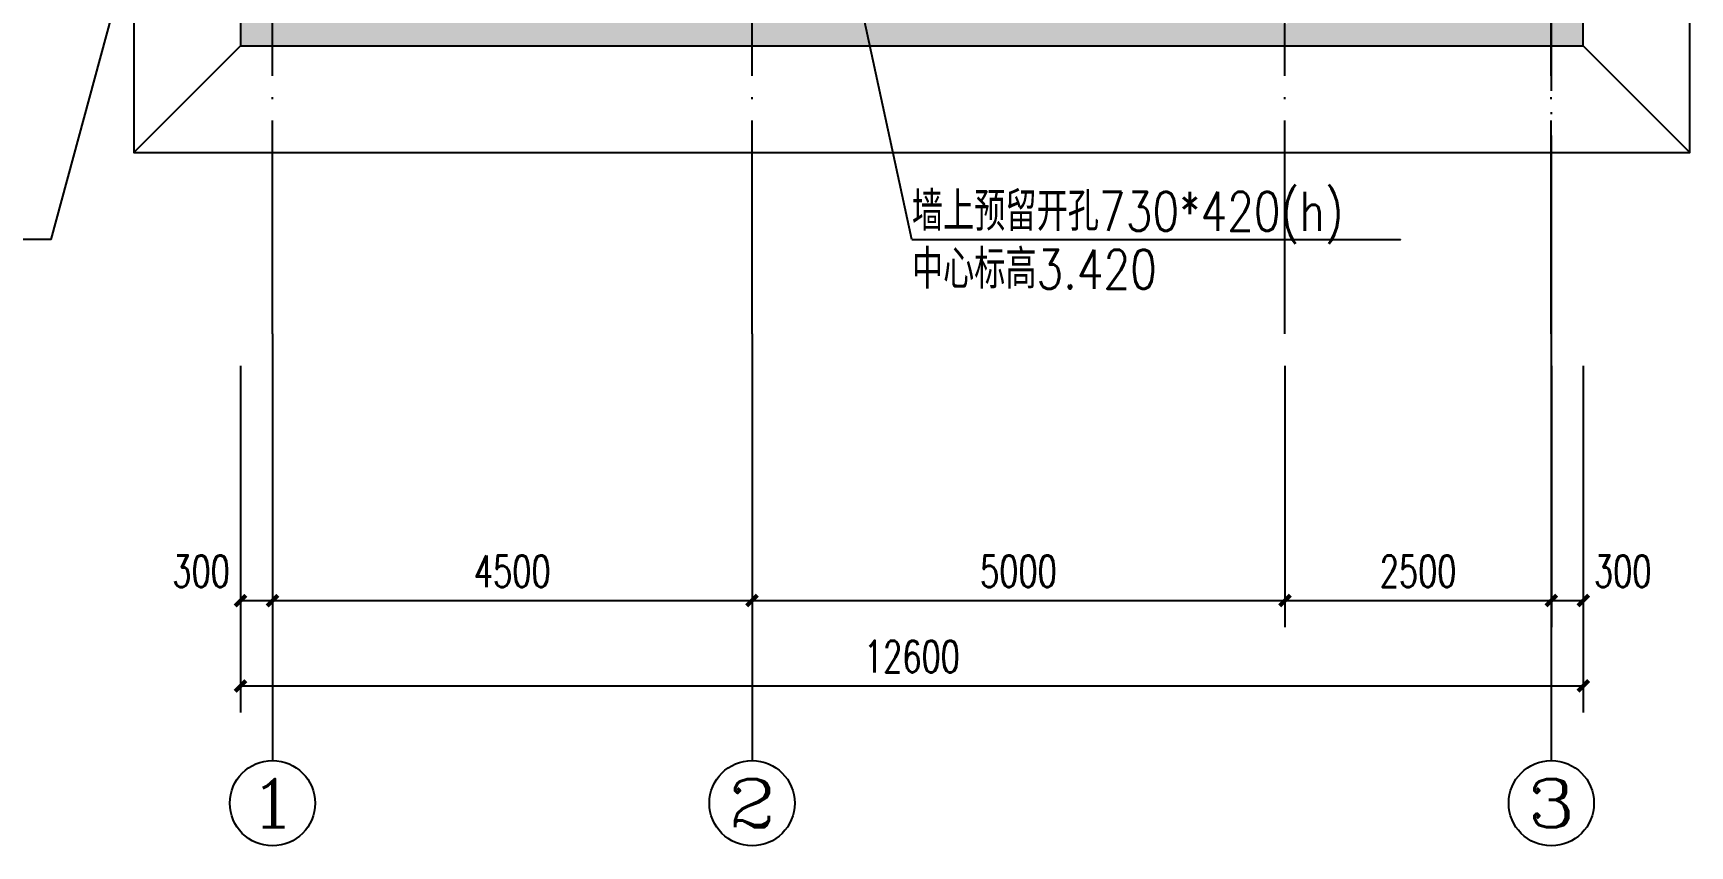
# Model space of a CAD drawing. Extents: x 5066963 to 5185393, y -485691 to -238129.
# Drawn here: x 5113101 to 5128647, y -398160 to -390540 of the extents above; entities that cross this region are included whole.
import ezdxf
from ezdxf.enums import TextEntityAlignment as Align

# ---------------------------------------------------------------- set-up
doc = ezdxf.new("R2010")
doc.units = 0
doc.header["$LTSCALE"] = 1000
doc.header["$MEASUREMENT"] = 0
doc.linetypes.add('DOTE', pattern=[2.42, 2, -0.2, 0.02, -0.2])
doc.layers.get('0').update_dxf_attribs({"linetype": 'CONTINUOUS'})
doc.layers.get('Defpoints').update_dxf_attribs({"linetype": 'CONTINUOUS'})
for name, color, linetype in [('AXIS', 3, 'CONTINUOUS'), ('AXIS_TEXT', 7, 'CONTINUOUS'), ('DOTE', 252, 'CONTINUOUS'), ('PUB_DIM', 3, 'CONTINUOUS'), ('PUB_HATCH', 8, 'CONTINUOUS'), ('PUB_WALL', 9, 'CONTINUOUS'), ('STAIR', 5, 'CONTINUOUS'), ('WALL', 2, 'CONTINUOUS')]:
    doc.layers.add(name, color=color, linetype=linetype)
doc.styles.add('_HZTXT', font='txt.shx', dxfattribs={"width": 0.8, "bigfont": 'HZTXT.shx'})
doc.styles.add('_TCH_AXIS', font='COMPLEX', dxfattribs={"bigfont": 'GBCBIG'})
doc.styles.add('_TCH_DIM_T3', font='SIMPLEX', dxfattribs={"width": 0.705882, "bigfont": 'GBCBIG'})
doc.styles.add('COMPLEX', font='COMPLEX')
doc.dimstyles.new('_TCH_ARCH&&100', dxfattribs={"dimtxt": 297.5, "dimasz": 100, "dimexe": 250, "dimexo": 300, "dimgap": 126.25, "dimtad": 1, "dimdec": 0, "dimzin": 0, "dimdsep": 46, "dimtxsty": '_TCH_DIM_T3', "dimblk": 'ARCHTICK', "dimcen": 0.09, "dimclrt": 7, "dimazin": 2, "dimtfac": 1, "dimtdec": 0, "dimtix": 1, "dimtmove": 2, "dimatfit": 3, "dimfxl": 0, "dimtolj": 1, "dimtzin": 0, "dimarcsym": 0})

# ---------------------------------------------------------------- blocks, each defined once
blk = doc.blocks.new('_ArchTick')
at = {"color": 0, "linetype": 'ByBlock', "const_width": 0.4}
blk.add_lwpolyline([(-0.5, -0.5), (0.5, 0.5)], dxfattribs=at)
blk = doc.blocks.new('*D230')
at = {"layer": 'AXIS', "color": 0, "lineweight": -2}
for p, q in [((5115047, -393660), (5115047, -396110)), ((5115347, -393660), (5115347, -396110)), ((5115047, -395860), (5115347, -395860))]:
    blk.add_line(p, q, dxfattribs=at)
at = {"layer": 'Defpoints', "color": 0}
for p in [(5115047, -393360), (5115347, -393360), (5115347, -395860)]:
    blk.add_point(p, dxfattribs=at)
at = {"layer": 'AXIS', "color": 0, "lineweight": -2, "xscale": 100, "yscale": 100, "zscale": 100, "rotation": 180}
blk.add_blockref('_ArchTick', (5115047, -395860), dxfattribs=at)
at = {"layer": 'AXIS', "color": 0, "lineweight": -2, "xscale": 100, "yscale": 100, "zscale": 100}
blk.add_blockref('_ArchTick', (5115347, -395860), dxfattribs=at)
at = {"layer": 'AXIS', "color": 7, "insert": (5114677, -395585), "char_height": 297.5, "attachment_point": 5, "style": '_TCH_DIM_T3'}
blk.add_mtext('\\A1;300', dxfattribs=at)
blk = doc.blocks.new('*D231')
at = {"layer": 'AXIS', "color": 0, "lineweight": -2}
for p, q in [((5115347, -393660), (5115347, -396110)), ((5119847, -393660), (5119847, -396110)), ((5115347, -395860), (5119847, -395860))]:
    blk.add_line(p, q, dxfattribs=at)
at = {"layer": 'Defpoints', "color": 0}
for p in [(5115347, -393360), (5119847, -393360), (5119847, -395860)]:
    blk.add_point(p, dxfattribs=at)
at = {"layer": 'AXIS', "color": 0, "lineweight": -2, "xscale": 100, "yscale": 100, "zscale": 100, "rotation": 180}
blk.add_blockref('_ArchTick', (5115347, -395860), dxfattribs=at)
at = {"layer": 'AXIS', "color": 0, "lineweight": -2, "xscale": 100, "yscale": 100, "zscale": 100}
blk.add_blockref('_ArchTick', (5119847, -395860), dxfattribs=at)
at = {"layer": 'AXIS', "color": 7, "insert": (5117597, -395585), "char_height": 297.5, "attachment_point": 5, "style": '_TCH_DIM_T3'}
blk.add_mtext('\\A1;4500', dxfattribs=at)
blk = doc.blocks.new('*D232')
at = {"layer": 'AXIS', "color": 0, "lineweight": -2}
for p, q in [((5119847, -393660), (5119847, -396110)), ((5124847, -393660), (5124847, -396110)), ((5119847, -395860), (5124847, -395860))]:
    blk.add_line(p, q, dxfattribs=at)
at = {"layer": 'Defpoints', "color": 0}
for p in [(5119847, -393360), (5124847, -393360), (5124847, -395860)]:
    blk.add_point(p, dxfattribs=at)
at = {"layer": 'AXIS', "color": 0, "lineweight": -2, "xscale": 100, "yscale": 100, "zscale": 100, "rotation": 180}
blk.add_blockref('_ArchTick', (5119847, -395860), dxfattribs=at)
at = {"layer": 'AXIS', "color": 0, "lineweight": -2, "xscale": 100, "yscale": 100, "zscale": 100}
blk.add_blockref('_ArchTick', (5124847, -395860), dxfattribs=at)
at = {"layer": 'AXIS', "color": 7, "insert": (5122347, -395585), "char_height": 297.5, "attachment_point": 5, "style": '_TCH_DIM_T3'}
blk.add_mtext('\\A1;5000', dxfattribs=at)
blk = doc.blocks.new('*D233')
at = {"layer": 'AXIS', "color": 0, "lineweight": -2}
for p, q in [((5124847, -393660), (5124847, -396110)), ((5127347, -393660), (5127347, -396110)), ((5124847, -395860), (5127347, -395860))]:
    blk.add_line(p, q, dxfattribs=at)
at = {"layer": 'Defpoints', "color": 0}
for p in [(5124847, -393360), (5127347, -393360), (5127347, -395860)]:
    blk.add_point(p, dxfattribs=at)
at = {"layer": 'AXIS', "color": 0, "lineweight": -2, "xscale": 100, "yscale": 100, "zscale": 100, "rotation": 180}
blk.add_blockref('_ArchTick', (5124847, -395860), dxfattribs=at)
at = {"layer": 'AXIS', "color": 0, "lineweight": -2, "xscale": 100, "yscale": 100, "zscale": 100}
blk.add_blockref('_ArchTick', (5127347, -395860), dxfattribs=at)
at = {"layer": 'AXIS', "color": 7, "insert": (5126097, -395585), "char_height": 297.5, "attachment_point": 5, "style": '_TCH_DIM_T3'}
blk.add_mtext('\\A1;2500', dxfattribs=at)
blk = doc.blocks.new('*D234')
at = {"layer": 'AXIS', "color": 0, "lineweight": -2}
for p, q in [((5127347, -393660), (5127347, -396110)), ((5127647, -393660), (5127647, -396110)), ((5127347, -395860), (5127647, -395860))]:
    blk.add_line(p, q, dxfattribs=at)
at = {"layer": 'Defpoints', "color": 0}
for p in [(5127347, -393360), (5127647, -393360), (5127647, -395860)]:
    blk.add_point(p, dxfattribs=at)
at = {"layer": 'AXIS', "color": 0, "lineweight": -2, "xscale": 100, "yscale": 100, "zscale": 100, "rotation": 180}
blk.add_blockref('_ArchTick', (5127347, -395860), dxfattribs=at)
at = {"layer": 'AXIS', "color": 0, "lineweight": -2, "xscale": 100, "yscale": 100, "zscale": 100}
blk.add_blockref('_ArchTick', (5127647, -395860), dxfattribs=at)
at = {"layer": 'AXIS', "color": 7, "insert": (5128017, -395585), "char_height": 297.5, "attachment_point": 5, "style": '_TCH_DIM_T3'}
blk.add_mtext('\\A1;300', dxfattribs=at)
blk = doc.blocks.new('*D235')
at = {"layer": 'AXIS', "color": 0, "lineweight": -2}
for p, q in [((5115047, -393660), (5115047, -396910)), ((5127647, -393660), (5127647, -396910)), ((5115047, -396660), (5127647, -396660))]:
    blk.add_line(p, q, dxfattribs=at)
at = {"layer": 'Defpoints', "color": 0}
for p in [(5115047, -393360), (5127647, -393360), (5127647, -396660)]:
    blk.add_point(p, dxfattribs=at)
at = {"layer": 'AXIS', "color": 0, "lineweight": -2, "xscale": 100, "yscale": 100, "zscale": 100, "rotation": 180}
blk.add_blockref('_ArchTick', (5115047, -396660), dxfattribs=at)
at = {"layer": 'AXIS', "color": 0, "lineweight": -2, "xscale": 100, "yscale": 100, "zscale": 100}
blk.add_blockref('_ArchTick', (5127647, -396660), dxfattribs=at)
at = {"layer": 'AXIS', "color": 7, "insert": (5121347, -396385), "char_height": 297.5, "attachment_point": 5, "style": '_TCH_DIM_T3'}
blk.add_mtext('\\A1;12600', dxfattribs=at)
blk = doc.blocks.new('_AXISO')
blk.add_circle((0, 0), 0.5)
at = {"layer": 'AXIS_TEXT', "style": 'COMPLEX', "width": 1.041667}
blk.add_attdef('A', text='', height=0.56, dxfattribs=at).set_placement((-0.25, -0.28), (0.25, -0.28), align=Align.FIT)

msp = doc.modelspace()

# ---------------------------------------------------------------- hatches: boundary and pattern name
at = {"layer": 'PUB_HATCH'}
for points in [[(5115046.8, -390659.9), (5115346.8, -390359.9), (5115346.8, -389759.9), (5115046.8, -389759.9)], [(5127346.8, -390359.9), (5127646.8, -390659.9), (5127646.8, -389759.9), (5127346.8, -389759.9)], [(5115346.8, -390359.9), (5115046.8, -390659.9), (5124846.8, -390659.9), (5124846.8, -390459.9), (5124736.8, -390399.9), (5124696.8, -390359.9)], [(5124846.8, -390459.9), (5124846.8, -390659.9), (5127646.8, -390659.9), (5127346.8, -390359.9), (5124996.8, -390359.9), (5124956.8, -390399.9)]]:
    msp.add_hatch(color=256, dxfattribs=at).paths.add_polyline_path(points)
at = {"layer": 'PUB_WALL'}
for points in [[(5115046.8, -389759.9), (5115046.8, -390659.9), (5115086.8, -390619.9), (5115086.8, -389799.9)], [(5127646.8, -390659.9), (5127646.8, -389759.9), (5127606.8, -389799.9), (5127606.8, -390619.9)], [(5115046.8, -390659.9), (5124846.8, -390659.9), (5124846.8, -390619.9), (5115086.8, -390619.9)], [(5124846.8, -390659.9), (5127646.8, -390659.9), (5127606.8, -390619.9), (5124846.8, -390619.9)]]:
    msp.add_hatch(color=0, dxfattribs=at).paths.add_polyline_path(points)

# ---------------------------------------------------------------- linework, layer by layer
at = {"layer": 'AXIS', "color": 0}
for p, q in [((5115346.8, -393359.9), (5115346.8, -397359.9)), ((5119846.8, -393359.9), (5119846.8, -397359.9)), ((5127346.8, -393359.9), (5127346.8, -397359.9))]:
    msp.add_line(p, q, dxfattribs=at)
at = {"layer": 'DOTE', "linetype": 'DOTE'}
for p, q in [((5127346.8, -374559.9), (5127346.8, -394959.9)), ((5115346.8, -393359.9), (5115346.8, -375359.9)), ((5119846.8, -393359.9), (5119846.8, -375359.9)), ((5127346.8, -393359.9), (5127346.8, -375359.9)), ((5124847.1, -393359.9), (5124847.1, -387382.3)), ((5124846.8, -393359.9), (5124846.8, -387859.9))]:
    msp.add_line(p, q, dxfattribs=at)
at = {"layer": 'PUB_DIM'}
for p, q in [((5113270.9, -392475.6), (5114969.7, -386209.9)), ((5121346.4, -392475.6), (5120220.9, -387259.9))]:
    msp.add_line(p, q, dxfattribs=at)
for points in [[(5113270.9, -392475.6), (5108686.8, -392475.6), (5108686.8, -392475.6)], [(5121346.4, -392475.6), (5125930.5, -392475.6), (5125930.5, -392475.6)]]:
    msp.add_lwpolyline(points, dxfattribs=at)
at = {"layer": 'STAIR'}
for p, q in [((5114046.8, -391659.9), (5115046.8, -390659.9)), ((5128646.8, -391659.9), (5127646.8, -390659.9))]:
    msp.add_line(p, q, dxfattribs=at)
for points in [[(5114046.8, -390359.9), (5114046.8, -391659.9), (5127346.8, -391659.9)], [(5127347.1, -391659.9), (5128646.8, -391659.9), (5128646.8, -390359.6)]]:
    msp.add_lwpolyline(points, dxfattribs=at)
at = {"layer": 'WALL', "color": 0}
for p, q in [((5115046.8, -389759.9), (5115046.8, -390659.9)), ((5127646.8, -390659.9), (5127646.8, -389759.9)), ((5115046.8, -390659.9), (5124846.8, -390659.9)), ((5124846.8, -390659.9), (5127646.8, -390659.9))]:
    msp.add_line(p, q, dxfattribs=at)

# ---------------------------------------------------------------- block references
at = {"layer": 'AXIS', "color": 0}
ref = msp.add_blockref('_AXISO', (5115346.8, -397759.9), dxfattribs=dict(at, xscale=800, yscale=800, zscale=800))
ref.add_attrib('A', '1', dxfattribs={"layer": 'AXIS_TEXT', "color": 0, "height": 452.5, "style": '_TCH_AXIS', "width": 2.333333}).set_placement((5115120.6, -397986.2), (5115573.1, -397986.2), align=Align.FIT)
ref = msp.add_blockref('_AXISO', (5119846.8, -397759.9), dxfattribs=dict(at, xscale=800, yscale=800, zscale=800))
ref.add_attrib('A', '2', dxfattribs={"layer": 'AXIS_TEXT', "color": 0, "height": 452.5, "style": '_TCH_AXIS', "width": 1.5}).set_placement((5119620.6, -397986.2), (5120073.1, -397986.2), align=Align.FIT)
ref = msp.add_blockref('_AXISO', (5127346.8, -397759.9), dxfattribs=dict(at, xscale=800, yscale=800, zscale=800))
ref.add_attrib('A', '3', dxfattribs={"layer": 'AXIS_TEXT', "color": 0, "height": 452.5, "style": '_TCH_AXIS', "width": 1.5}).set_placement((5127120.6, -397986.2), (5127573.1, -397986.2), align=Align.FIT)

# ---------------------------------------------------------------- texts
at = {"layer": 'PUB_DIM', "style": '_HZTXT', "width": 0.8}
for s, p in [('墙上预留开孔730*420(h)', (5121346.7, -392393.5)), ('中心标高3.420', (5121346.7, -392935.7))]:
    msp.add_text(s, height=365.69, dxfattribs=at).set_placement(p)

# ---------------------------------------------------------------- dimensions: what is measured, and where the dimension line sits
at = {"layer": 'AXIS', "color": 0}
for base, p1, p2, picture, middle in [((5115346.8, -395859.9), (5115046.8, -393359.9), (5115346.8, -393359.9), '*D230', (5114676.8, -395584.9)), ((5127646.8, -395859.9), (5127346.8, -393359.9), (5127646.8, -393359.9), '*D234', (5128016.8, -395584.9))]:
    dim = msp.add_linear_dim(base=base, p1=p1, p2=p2, angle=0, dimstyle='_TCH_ARCH&&100', dxfattribs=at)
    dim.commit()
    dim.dimension.update_dxf_attribs({"geometry": picture, "text_midpoint": middle, "dimtype": 129})
for p1, p2, distance, picture, middle in [((5115046.8, -393359.9), (5127646.8, -393359.9), -3300, '*D235', (5121346.8, -396384.9)), ((5115346.8, -393359.9), (5119846.8, -393359.9), -2500, '*D231', (5117596.8, -395584.9)), ((5119846.8, -393359.9), (5124846.8, -393359.9), -2500, '*D232', (5122346.8, -395584.9)), ((5124846.8, -393359.9), (5127346.8, -393359.9), -2500, '*D233', (5126096.8, -395584.9))]:
    dim = msp.add_aligned_dim(p1=p1, p2=p2, distance=distance, dimstyle='_TCH_ARCH&&100', dxfattribs=at)
    dim.commit()
    dim.dimension.update_dxf_attribs({"geometry": picture, "text_midpoint": middle})

doc.saveas('drawing.dxf')
